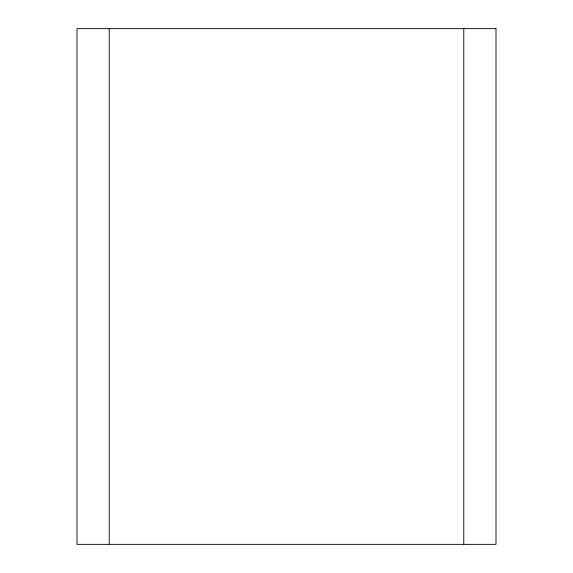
<?xml version="1.0" encoding="UTF-8"?>
<svg xmlns="http://www.w3.org/2000/svg" width="573" height="573" viewBox="0 0 573 573"><rect width="100%" height="100%" fill="white"/><g stroke="black" fill="none" stroke-linecap="round" stroke-linejoin="round"><path stroke-width="0.86" d="M463.772 28.65L463.772 544.35M109.228 28.65L109.228 544.35M496.003 28.65L76.997 28.65L76.997 544.35L496.003 544.35L496.003 28.65"/></g></svg>
